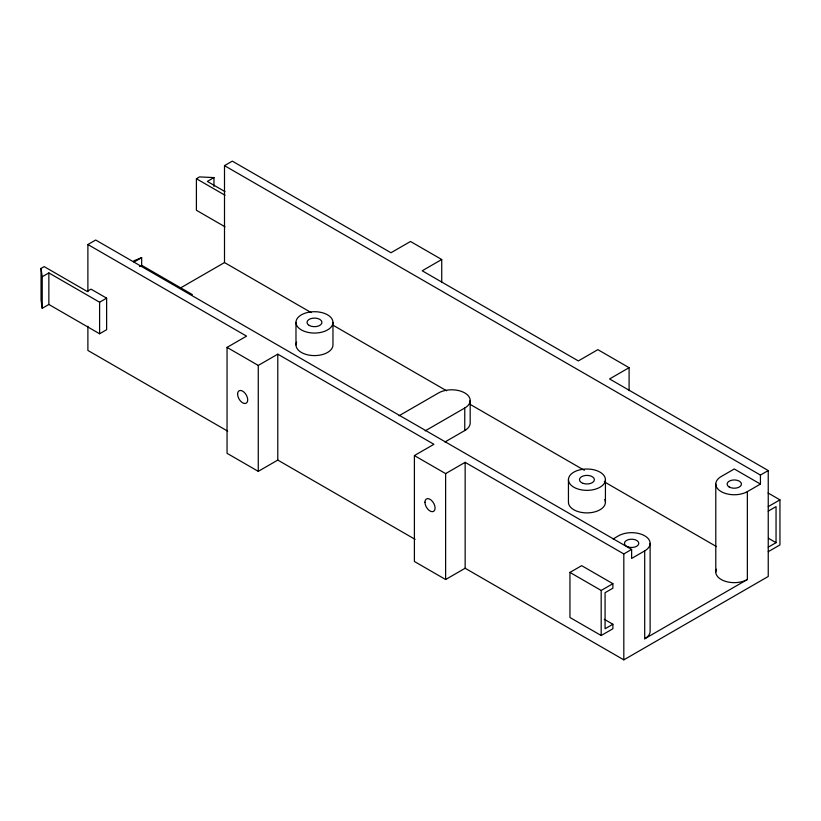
<?xml version="1.0" encoding="UTF-8"?>
<svg xmlns="http://www.w3.org/2000/svg" width="821" height="821" viewBox="0 0 821 821"><rect width="100%" height="100%" fill="white"/><g stroke="black" fill="none" stroke-linecap="round" stroke-linejoin="round"><path stroke-width="1.23" d="M41.05 268.416L44.17 266.609L87.108 291.404L91.008 289.146L106.627 298.156L106.627 329.714L99.598 333.767L48.86 304.468L42.22 308.306L41.05 299.963L41.05 268.416L42.22 276.749L42.22 308.306M225.026 226.801L196.404 210.268L196.404 178.721L199.524 176.915L213.963 177.593L213.963 186.429M87.888 291.742L87.888 244.525L95.698 240.019L631.626 549.434L631.626 558.444L644.701 550.901A18.493 10.673 0 0 0 644.701 535.795A18.493 10.673 0 0 0 618.552 535.795L613.102 538.945M311.138 312.565L224.502 262.556L224.502 165.647L232.312 161.142L390.981 252.745L410.5 241.487L441.729 259.508L441.729 282.486M42.22 276.749L48.86 272.921L99.598 302.22L106.627 298.156M213.963 177.593L207.333 181.42L224.985 191.611M134.018 262.063L141.664 257.65L141.664 265.306L192.412 294.606M139.478 266.568L141.664 265.306M180.086 288.202L224.502 262.556M415.098 539.356L277.785 460.078L258.266 471.346L227.048 453.315L227.048 347.396L246.557 336.128L87.888 244.525M227.048 347.396L258.266 365.427L277.785 354.159L433.919 444.305L414.4 455.573L414.4 561.492L445.629 579.513L465.148 568.255L623.816 659.858L768.24 576.475L768.24 470.556L609.572 378.953L629.091 367.685L629.091 390.652M441.729 259.508L422.21 270.776L578.343 360.922L597.862 349.654L629.091 367.685M399.016 415.775L438.609 392.92A18.493 10.673 0 0 1 464.758 392.92A18.493 10.673 0 0 1 464.758 408.016L464.758 430.553L444.961 441.985M425.175 430.871L464.758 408.016M414.4 455.573L445.629 473.604L465.148 462.336L623.816 553.939L631.626 549.434M569.948 572.422L581.658 565.659L612.887 583.69L612.887 588.195L605.077 592.7L605.077 628.763L612.887 624.247L612.887 628.763L601.177 635.516L569.948 617.495L569.948 572.422L601.177 590.443L612.887 583.69M224.502 165.647L760.431 475.061L768.24 470.556M760.431 484.082L734.282 468.976L721.207 476.529A18.493 10.673 0 0 0 721.207 491.625A18.493 10.673 0 0 0 747.356 491.625L760.431 484.082L760.431 475.061M768.24 506.619L779.95 499.856L779.95 544.928L768.24 551.681M768.24 511.124L776.05 506.619L776.05 542.671L768.24 547.176M644.701 550.901L644.701 638.789L747.356 579.513L747.356 491.625M133.864 260.801L141.664 257.65M768.107 493.011L779.95 499.856M196.404 178.721L225.026 195.244M768.507 538.319L776.05 542.671M333.347 325.393L446.634 390.796M469.951 404.26L584.347 470.31M604.338 481.845L716.507 546.612M604.277 619.28L612.887 624.247M227.694 431.158L87.888 350.444L87.888 326.194M715.789 484.082L715.789 571.97M650.119 543.348L650.119 631.236A18.493 10.673 0 0 1 644.701 638.789M623.816 553.939L623.816 659.858M605.426 479.69A18.493 10.673 0 0 1 577.686 488.926A18.493 10.673 0 0 1 577.686 470.443A18.493 10.673 0 0 1 605.426 479.69L605.426 502.216M601.177 590.443L601.177 635.516M568.44 479.69L568.44 502.216A18.493 10.673 0 0 0 589.345 512.807A18.493 10.673 0 0 0 604.79 499.455M470.176 400.474L470.176 423.01A18.493 10.673 0 0 1 464.758 430.553M465.148 462.336L465.148 568.255M445.629 473.604L445.629 579.513M332.967 322.386A18.493 10.673 0 0 1 305.227 331.633A18.493 10.673 0 0 1 305.227 313.14A18.493 10.673 0 0 1 332.967 322.386L332.967 344.923A18.493 10.673 0 0 1 312.062 355.503A18.493 10.673 0 0 1 296.617 342.162M295.981 322.386L295.981 344.923M277.785 354.159L277.785 460.078M258.266 365.427L258.266 471.346M99.598 302.22L99.598 333.767M48.86 272.921L48.86 304.468M747.356 579.513A18.493 10.673 0 0 1 725.035 581.217A18.493 10.673 0 0 1 716.415 569.21M237.587 394.049A7.173 4.146 60 0 0 245.192 403.522A7.173 4.146 60 0 0 245.192 393.372A7.173 4.146 60 0 0 237.587 394.049M424.939 502.216A7.173 4.146 60 0 0 432.554 511.688A7.173 4.146 60 0 0 432.554 501.539A7.173 4.146 60 0 0 424.939 502.216M628.034 546.94A7.173 4.146 0 0 0 638.8 543.348A7.173 4.146 0 0 0 628.034 539.756A7.173 4.146 0 0 0 628.034 546.94M729.202 487.007A7.173 4.146 0 0 0 741.209 485.149A7.173 4.146 0 0 0 732.424 480.08A7.173 4.146 0 0 0 729.202 487.007M583.208 483.415A7.451 4.3 0 0 0 594.383 479.69A7.451 4.3 0 0 0 583.208 475.954A7.451 4.3 0 0 0 583.208 483.415M309.209 325.424A7.451 4.3 0 0 0 321.678 323.495A7.451 4.3 0 0 0 312.544 318.23A7.451 4.3 0 0 0 309.209 325.424"/></g></svg>
